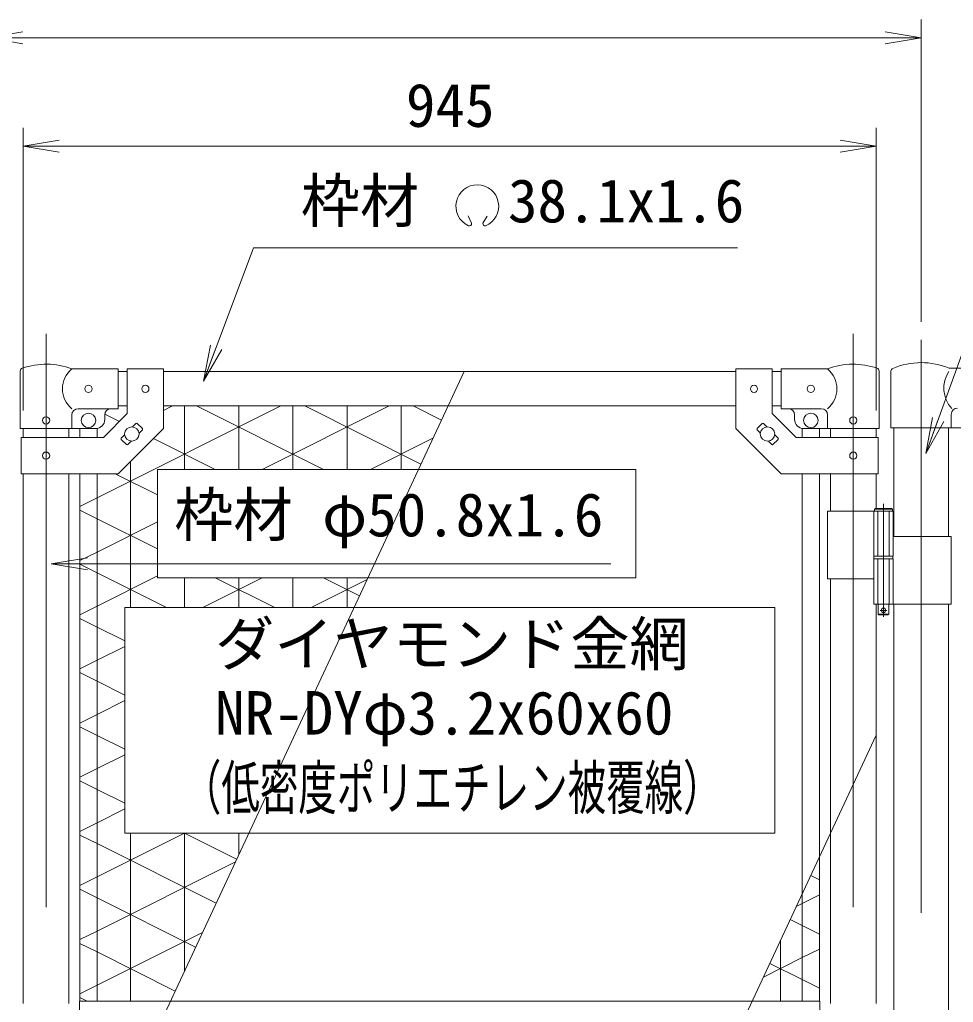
# Model space of a CAD drawing. Units: millimetres, scale not verified. Extents: x -4200 to 4200, y -2970 to 2970.
# Drawn here: x -2683 to -1648, y 263 to 1351 of the extents above; entities that cross this region are included whole.
import ezdxf
from ezdxf.enums import TextEntityAlignment as Align

# ---------------------------------------------------------------- set-up
doc = ezdxf.new("R2010")
doc.units = ezdxf.units.MM
doc.header["$LTSCALE"] = 20
doc.linetypes.add('DASHED', pattern=[7.5, 6, -1.5])
doc.linetypes.add('USER1', pattern=[50.8, 31.75, -6.35, 6.35, -6.35])
for name, color, linetype, lineweight in [('0-1_D-BMK', 2, 'USER1', 13), ('0-2_D-STR1', 1, 'Continuous', 18), ('0-3_D-STR3', 3, 'Continuous', 13), ('0-4_0', 7, 'Continuous', 9), ('0-8_D-STR-DIM', 7, 'Continuous', 9), ('0-9_D-STR-TXT', 7, 'Continuous', 9), ('0-A_Defpoints', 8, 'Continuous', 18)]:
    doc.layers.add(name, color=color, linetype=linetype, lineweight=lineweight)
doc.styles.add('ＭＳ ゴシック', font='')
doc.styles.get('ＭＳ ゴシック').set_extended_font_data('MS Gothic')

# ---------------------------------------------------------------- blocks, each defined once
blk = doc.blocks.new('_Open')
at = {"layer": '0-4_0'}
blk.add_line((-20, 3.33), (0, 0), dxfattribs=at)
blk.add_lwpolyline([(-20, -3.33), (0, 0), (-20, 0)], dxfattribs=at)

msp = doc.modelspace()

# ---------------------------------------------------------------- linework, layer by layer
at = {"layer": '0-1_D-BMK'}
for p, q in [((-2653.4, 1003.1), (-2653.4, -535.29)), ((-1759.2, 1003.1), (-1759.2, -535.29)), ((-1684.05, 996.61), (-1684.05, -799.21)), ((-1725.78, 814.79), (-1725.78, 689.9)), ((-1729.4, 696.87), (-1722.15, 696.87))]:
    msp.add_line(p, q, dxfattribs=at)
at = {"layer": '0-2_D-STR1'}
for p, q in [((-2573.4, 961.37), (-2563.4, 961.37)), ((-2523.4, 961.37), (-1889.2, 961.37)), ((-1849.2, 961.37), (-1839.2, 961.37)), ((-2573.4, 923.37), (-2563.4, 923.37)), ((-2523.4, 923.37), (-1889.2, 923.37)), ((-1849.2, 923.37), (-1839.2, 923.37)), ((-2678.8, 898.37), (-2678.8, 888.32)), ((-2628, 898.37), (-2628, 888.32)), ((-1784.6, 898.37), (-1784.6, 888.32)), ((-1733.8, 898.37), (-1733.8, 888.32)), ((-1714.3, 899.07), (-1714.3, 778.87)), ((-1653.8, 899.07), (-1653.8, 778.87)), ((-2678.8, 848.32), (-2678.8, 261.37)), ((-2628, 848.32), (-2628, 261.37)), ((-1784.6, 848.32), (-1784.6, 806.87)), ((-1733.8, 848.32), (-1733.8, 809.87)), ((-1784.6, 731.87), (-1784.6, 261.37)), ((-1733.8, 703.87), (-1733.8, 261.37)), ((-1714.3, 703.87), (-1714.3, 246.87)), ((-1653.8, 703.87), (-1653.8, 246.87))]:
    msp.add_line(p, q, dxfattribs=at)
at = {"layer": '0-3_D-STR3'}
for p, q in [((-2681.95, 898.37), (-2681.95, 962.06)), ((-2573.4, 964.37), (-2624.85, 964.37)), ((-2573.4, 964.37), (-2573.4, 920.37)), ((-2563.4, 964.57), (-2563.4, 914.89)), ((-2563.4, 964.57), (-2523.4, 964.57)), ((-2523.4, 964.57), (-2523.4, 898.32)), ((-1889.2, 964.57), (-1889.2, 898.32)), ((-1849.2, 964.57), (-1889.2, 964.57)), ((-1849.2, 964.57), (-1849.2, 914.89)), ((-1839.2, 964.37), (-1787.75, 964.37)), ((-1839.2, 964.37), (-1839.2, 920.37)), ((-1730.65, 898.37), (-1730.65, 962.06)), ((-1717.45, 961.92), (-1717.45, 899.07)), ((-1652.91, 965.07), (-1604.05, 965.07)), ((-2573.4, 920.37), (-2617.85, 920.37)), ((-2589.96, 888.32), (-2563.4, 914.89)), ((-1822.63, 888.32), (-1849.2, 914.89)), ((-1839.2, 920.37), (-1794.75, 920.37)), ((-2624.85, 898.37), (-2624.85, 913.37)), ((-2588.4, 913.37), (-2588.4, 908.37)), ((-2557.52, 900.27), (-2553.8, 903.98)), ((-2552.39, 903.98), (-2546.73, 898.33)), ((-1860.21, 903.98), (-1865.86, 898.33)), ((-1855.08, 900.27), (-1858.79, 903.98)), ((-1824.2, 913.37), (-1824.2, 908.37)), ((-1787.75, 898.37), (-1787.75, 913.37)), ((-1650.65, 914.07), (-1650.65, 899.07)), ((-2681.95, 898.37), (-2624.85, 898.37)), ((-2624.85, 898.37), (-2598.4, 898.37)), ((-2615.9, 898.37), (-2615.9, 888.32)), ((-2596.9, 898.37), (-2596.9, 888.32)), ((-2550.44, 893.2), (-2546.73, 896.91)), ((-1862.15, 893.2), (-1865.86, 896.91)), ((-1815.7, 898.37), (-1815.7, 888.32)), ((-1787.75, 898.37), (-1814.2, 898.37)), ((-1796.7, 898.37), (-1796.7, 888.32)), ((-1730.65, 898.37), (-1787.75, 898.37)), ((-1717.45, 899.07), (-1629.05, 899.07)), ((-2681.1, 888.32), (-2589.96, 888.32)), ((-2681.1, 888.32), (-2681.1, 848.32)), ((-2570.06, 887.72), (-2566.35, 891.44)), ((-2570.06, 886.31), (-2564.41, 880.65)), ((-2562.99, 880.65), (-2559.28, 884.37)), ((-1849.6, 880.65), (-1853.32, 884.37)), ((-1842.53, 886.31), (-1848.19, 880.65)), ((-1842.53, 887.72), (-1846.24, 891.44)), ((-1731.5, 888.32), (-1822.63, 888.32)), ((-1731.5, 888.32), (-1731.5, 848.32)), ((-2615.9, 848.32), (-2615.9, 263.87)), ((-2596.9, 848.32), (-2596.9, 263.87)), ((-1815.7, 848.32), (-1815.7, 263.87)), ((-1796.7, 848.32), (-1796.7, 263.87)), ((-1787.75, 806.87), (-1787.75, 731.87)), ((-1787.75, 806.87), (-1714.98, 806.87)), ((-1736.58, 806.87), (-1736.58, 756.87)), ((-1715.78, 808.87), (-1735.78, 808.87)), ((-1734.78, 809.87), (-1716.78, 809.87)), ((-1715.78, 808.87), (-1716.78, 809.87)), ((-1715.78, 808.87), (-1715.78, 806.87)), ((-1714.98, 806.87), (-1714.98, 756.87)), ((-1714.98, 778.87), (-1650.75, 778.87)), ((-1650.75, 778.87), (-1650.75, 703.87)), ((-1736.58, 756.87), (-1714.98, 756.87)), ((-1736.58, 753.87), (-1714.98, 753.87)), ((-1736.58, 753.87), (-1736.58, 703.87)), ((-1736.28, 756.87), (-1736.28, 753.87)), ((-1736.28, 753.87), (-1715.28, 753.87)), ((-1715.28, 756.87), (-1715.28, 753.87)), ((-1714.98, 753.87), (-1714.98, 703.87)), ((-1787.75, 731.87), (-1736.8, 731.87)), ((-1736.58, 703.87), (-1650.75, 703.87)), ((-1731.78, 703.87), (-1731.78, 692.87)), ((-1730.78, 691.87), (-1731.78, 692.87)), ((-1730.78, 691.87), (-1720.78, 691.87)), ((-1720.78, 691.87), (-1719.78, 692.87)), ((-2616.3, 263.87), (-1796.3, 263.87)), ((-2616.3, 242.87), (-2616.3, 263.87)), ((-1796.3, 208.87), (-1796.3, 263.87))]:
    msp.add_line(p, q, dxfattribs=at)
at = {"layer": '0-3_D-STR3', "linetype": 'DASHED'}
for p, q in [((-1732.08, 806.87), (-1732.08, 756.87)), ((-1719.48, 806.87), (-1719.48, 756.87)), ((-1732.08, 753.87), (-1732.08, 703.87)), ((-1719.48, 753.87), (-1719.48, 703.87))]:
    msp.add_line(p, q, dxfattribs=at)
at = {"layer": '0-3_D-STR3'}
for points in [[(-2681.1, 848.32), (-2573.4, 848.32), (-2523.4, 898.32)], [(-1731.5, 848.32), (-1839.2, 848.32), (-1889.2, 898.32)], [(-1734.78, 809.87), (-1735.78, 808.87), (-1735.78, 806.87)], [(-1719.78, 703.87), (-1719.78, 692.87), (-1731.78, 692.87)]]:
    msp.add_lwpolyline(points, dxfattribs=at)
for centre, radius in [((-2606.4, 942.37), 4), ((-2543.4, 942.32), 4), ((-1869.2, 942.32), 4), ((-1806.2, 942.37), 4), ((-2606.4, 907.37), 8), ((-1806.2, 907.37), 8), ((-2653.4, 907.37), 4), ((-1759.2, 907.37), 4), ((-2558.4, 892.32), 8), ((-1854.2, 892.32), 8), ((-2653.4, 868.32), 4), ((-1759.2, 868.32), 4), ((-1725.78, 696.87), 2.5)]:
    msp.add_circle(centre, radius, dxfattribs=at)
for centre, radius, start, end in [((-2653.4, 889.64), 80, 69.0916, 109.22051), ((-1759.2, 889.64), 80, 70.77949, 110.9084), ((-1684.05, 891.37), 80, 67.09875, 113.10629), ((-2678.65, 962.06), 3.3, 109.22051, 180), ((-2606.65, 942.37), 28.55, 129.59418, 230.40582), ((-1805.94, 942.37), 28.55, 309.59418, 50.40582), ((-1733.95, 962.06), 3.3, 0, 70.77949), ((-1714.15, 961.92), 3.3, 113.10629, 180), ((-1625.52, 943.12), 33.4, 146.35914, 222.2959), ((-2617.85, 913.37), 7, 90, 180), ((-2581.4, 913.37), 7, 90, 180), ((-1831.2, 913.37), 7, 0, 90), ((-1794.75, 913.37), 7, 0, 90), ((-1643.65, 914.07), 7, 90, 180), ((-2598.4, 908.37), 10, 270, 0), ((-2553.09, 903.28), 1, 45, 135), ((-1859.5, 903.28), 1, 45, 135), ((-1814.2, 908.37), 10, 180, 270), ((-2547.44, 897.62), 1, 315, 45), ((-1865.16, 897.62), 1, 135, 225), ((-2569.36, 887.01), 1, 135, 225), ((-1843.24, 887.01), 1, 315, 45), ((-2563.7, 881.36), 1, 225, 315), ((-1848.89, 881.36), 1, 225, 315)]:
    msp.add_arc(centre, radius, start, end, dxfattribs=at)
at = {"layer": '0-4_0'}
for p, q in [((-2523.4, 918.32), (-2513.3, 923.37)), ((-2500, 853.07), (-2500, 923.37)), ((-2346.18, 853.07), (-2486.77, 923.37)), ((-2440, 853.07), (-2440, 923.37)), ((-2413.89, 853.07), (-2273.3, 923.37)), ((-2380, 853.07), (-2380, 923.37)), ((-2238.12, 859.04), (-2366.77, 923.37)), ((-2320, 853.07), (-2320, 923.37)), ((-2260, 853.07), (-2260, 923.37)), ((-2215.43, 907.69), (-2246.78, 923.37)), ((-2572.2, 906.08), (-2588.33, 914.14)), ((-2466.18, 853.07), (-2534.49, 887.22)), ((-2293.89, 853.07), (-2224.79, 887.62)), ((-2560, 700.06), (-2560, 861.71)), ((-2529.95, 824.95), (-2576.67, 848.32)), ((-2500, 700.06), (-2500, 733.07)), ((-2479.92, 700.06), (-2413.89, 733.07)), ((-2400.15, 700.06), (-2466.18, 733.07)), ((-2440, 700.06), (-2440, 733.07)), ((-2380, 700.06), (-2380, 733.07)), ((-2359.92, 700.06), (-2297.76, 731.14)), ((-2306.18, 713.07), (-2346.18, 733.07)), ((-2320, 700.06), (-2320, 733.07)), ((-2596.9, 678.43), (-2615.9, 687.93)), ((-2566.3, 663.13), (-2596.9, 678.43)), ((-2596.9, 618.43), (-2615.9, 627.93)), ((-2566.3, 603.13), (-2596.9, 618.43)), ((-2596.9, 558.43), (-2615.9, 567.93)), ((-2566.3, 543.13), (-2596.9, 558.43)), ((-2596.9, 521.57), (-2566.3, 536.87)), ((-2615.9, 512.07), (-2596.9, 521.57)), ((-2596.9, 461.57), (-2566.3, 476.87)), ((-2615.9, 452.07), (-2596.9, 461.57)), ((-2596.9, 438.43), (-2615.9, 447.93)), ((-2560, 263.87), (-2560, 450.06)), ((-2442.31, 421.14), (-2500.15, 450.06)), ((-2500, 297.43), (-2500, 450.06)), ((-2440, 426.1), (-2440, 450.06)), ((-2465, 372.48), (-2596.9, 438.43)), ((-2596.9, 341.57), (-2443.7, 418.17)), ((-1796.7, 398.33), (-1806.35, 403.15)), ((-2596.9, 378.43), (-2615.9, 387.93)), ((-1815.7, 372.17), (-1796.7, 381.67)), ((-2487.69, 323.82), (-2596.9, 378.43)), ((-1822.34, 368.84), (-1815.7, 372.17)), ((-1815.7, 347.83), (-1829.03, 354.5)), ((-2615.9, 332.07), (-2596.9, 341.57)), ((-2596.9, 281.57), (-2480.18, 339.92)), ((-1796.7, 338.33), (-1815.7, 347.83)), ((-2596.9, 318.43), (-2615.9, 327.93)), ((-1840, 263.87), (-1840, 330.98)), ((-2510.38, 275.17), (-2596.9, 318.43)), ((-1815.7, 312.17), (-1796.7, 321.67)), ((-1858.83, 290.6), (-1815.7, 312.17)), ((-1815.7, 287.83), (-1851.72, 305.84)), ((-1796.7, 278.33), (-1815.7, 287.83)), ((-2615.9, 272.07), (-2596.9, 281.57)), ((-2607.78, 263.87), (-2615.9, 267.93))]:
    msp.add_line(p, q, dxfattribs=at)
for points in [[(-2615.9, 812.07), (-2596.9, 821.57), (-2393.3, 923.37)], [(-2529.95, 764.95), (-2596.9, 798.43), (-2615.9, 807.93)], [(-2615.9, 752.07), (-2596.9, 761.57), (-2529.95, 795.04)], [(-2520.15, 700.06), (-2596.9, 738.43), (-2615.9, 747.93)], [(-2615.9, 692.07), (-2596.9, 701.57), (-2529.95, 735.04)], [(-2615.9, 632.07), (-2596.9, 641.57), (-2566.3, 656.87)], [(-2615.9, 572.07), (-2596.9, 581.57), (-2566.3, 596.87)], [(-2566.3, 483.13), (-2596.9, 498.43), (-2615.9, 507.93)], [(-2615.9, 392.07), (-2596.9, 401.57), (-2499.92, 450.06)]]:
    msp.add_lwpolyline(points, dxfattribs=at)
at = {"layer": '0-8_D-STR-DIM'}
for p, q in [((-1684.05, 1016.61), (-1684.05, 1351.37)), ((-2679.05, 1331.37), (-1724.05, 1331.37)), ((-2678.8, 918.37), (-2678.8, 1231.37)), ((-1733.8, 918.37), (-1733.8, 1231.37)), ((-2638.8, 1211.37), (-1773.8, 1211.37))]:
    msp.add_line(p, q, dxfattribs=at)
at = {"layer": '0-9_D-STR-TXT'}
for p, q in [((-2182.01, 1125.75), (-2185.84, 1133.96)), ((-2169.42, 1125.74), (-2164.9, 1133.58))]:
    msp.add_line(p, q, dxfattribs=at)
for points in [[(-1887.47, 1098.46), (-2423.67, 1098.46), (-2478.23, 952.8)], [(-1063.15, 1098.46), (-1596.31, 1098.46), (-1678.24, 872.73)], [(-2027.66, 748.29), (-2448.49, 748.29), (-2645.64, 748.29)]]:
    msp.add_lwpolyline(points, dxfattribs=at)
for centre, radius, start, end in [((-2175.72, 1144.63), 23.75, 292.92895, 245.65759), ((-2184.47, 1125.29), 2.5, 245.55066, 10.6575), ((-2166.97, 1125.28), 2.5, 169.34241, 276.63708)]:
    msp.add_arc(centre, radius, start, end, dxfattribs=at)
at = {"layer": '0-A_Defpoints'}
for p, q in [((-2190.4, 961.37), (-2678.8, -86)), ((-1733.8, 558.74), (-2222.19, -488.63))]:
    msp.add_line(p, q, dxfattribs=at)
for points in [[(-1999.95, 853.07), (-2529.95, 853.07), (-2529.95, 733.07), (-1999.95, 733.07)], [(-2566.3, 450.06), (-2566.3, 700.06), (-1846.3, 700.06), (-1846.3, 450.06)]]:
    msp.add_lwpolyline(points, close=True, dxfattribs=at)

# ---------------------------------------------------------------- block references
at = {"layer": '0-8_D-STR-DIM', "xscale": 2, "yscale": 2, "rotation": 180}
for p in [(-2719.05, 1331.37), (-2678.8, 1211.37)]:
    msp.add_blockref('_Open', p, dxfattribs=at)
at = {"layer": '0-8_D-STR-DIM', "xscale": 2, "yscale": 2}
for p in [(-1684.05, 1331.37), (-1733.8, 1211.37)]:
    msp.add_blockref('_Open', p, dxfattribs=at)
at = {"layer": '0-9_D-STR-TXT', "xscale": 2, "yscale": 2}
for p, rotation in [((-2478.93, 950.93), 249.46512), ((-1678.92, 870.85), 250.05227), ((-2647.64, 748.29), 180)]:
    msp.add_blockref('_Open', p, dxfattribs=dict(at, rotation=rotation))

# ---------------------------------------------------------------- texts
at = {"layer": '0-8_D-STR-DIM', "style": 'ＭＳ ゴシック'}
msp.add_text('945', height=48.09, dxfattribs=at).set_placement((-2254.77, 1218.12), align=Align.BOTTOM_LEFT)
at = {"layer": '0-9_D-STR-TXT', "style": 'ＭＳ ゴシック'}
for s, p in [('枠材 \u300038.1x1.6', (-2371.22, 1112.32)), ('枠材 φ50.8x1.6', (-2511.42, 764.43)), ('ダイヤモンド金網', (-2466.19, 621.31)), ('NR-DYφ3.2x60x60', (-2466.19, 544.87))]:
    msp.add_text(s, height=48.09, dxfattribs=at).set_placement(p, align=Align.BOTTOM_LEFT)
at = {"layer": '0-9_D-STR-TXT', "style": 'ＭＳ ゴシック', "width": 0.65}
msp.add_text('（低密度ポリエチレン被覆線）', height=48.09, dxfattribs=at).set_placement((-2501.93, 462.07), align=Align.BOTTOM_LEFT)

doc.saveas('drawing.dxf')
